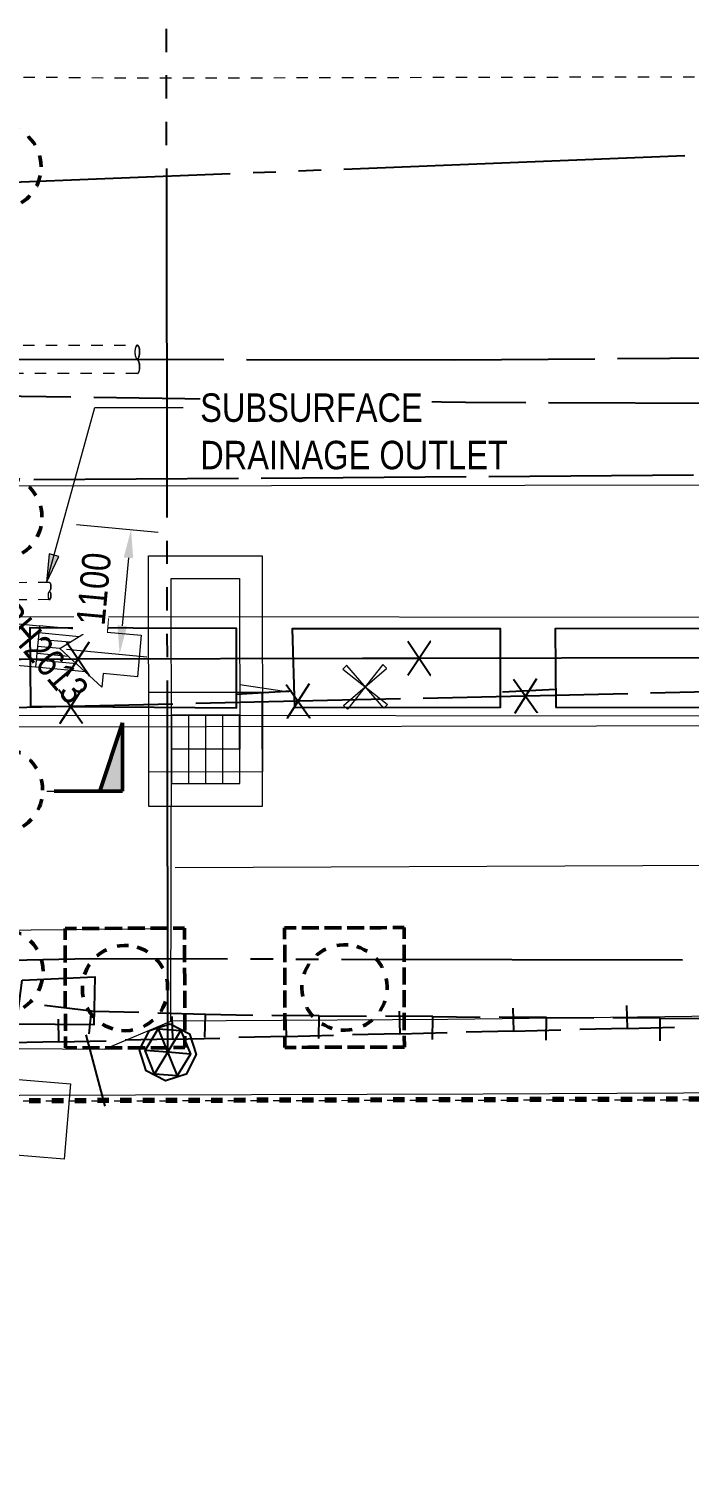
# Model space of a CAD drawing. Header units: metres. Extents: x 562 to 635, y 3 to 1699.
# Drawn here: x 584.98 to 590.79, y 1651.7 to 1664.36 of the extents above; entities that cross this region are included whole.
import ezdxf

# ---------------------------------------------------------------- set-up
doc = ezdxf.new("R2010")
doc.units = ezdxf.units.M
for name, pattern in [('Dot_Section Line', [0.02, 0, -0.02]), ('IMPORT-BDYS-Boundary _3_', [0.01, 0.009, -0.001]), ('IMPORT-BDYS-ProjBoundary', [0.008, 0.006, -0.002]), ('IMPORT-LNMK-LineCont _3_', [0.004, 0.001, -0.003]), ('JacobsDash', [0.0045, 0.003, -0.0015])]:
    doc.linetypes.add(name, pattern=pattern)
doc.layers.get('Defpoints').update_dxf_attribs({"color": 41})
for name, color, linetype, lineweight in [('D-BDGE', 7, 'Continuous', 13), ('D-BDGE-FNDN', 7, 'Continuous', 50), ('D-BDGE-FNDN-PILE-CAP', 7, 'Continuous', 50), ('D-BDGE-FNDN-PILE-CONC', 7, 'Continuous', 50), ('D-BDGE-LINE', 7, 'Continuous', 9), ('D-ENHA-ANNO-TEXT', 7, 'Continuous', 9), ('D-ENHA-GEN-LINE', 7, 'Continuous', 9), ('D-ENHA-TEXT', 7, 'Continuous', 9), ('D-ENHA-TEXT-DIMS', 7, 'Continuous', 9)]:
    doc.layers.add(name, color=color, linetype=linetype, lineweight=lineweight)
doc.styles.add('Arial Narrow_1', font='ARIALN.TTF', dxfattribs={"height": 0.25})
doc.dimstyles.new('Dimension_Standard_O__mm_', dxfattribs={"dimscale": 0.3048, "dimtxt": 0.255858, "dimasz": 0.82021, "dimexe": 0.787402, "dimexo": 0.492126, "dimgap": 0.492126, "dimtad": 1, "dimdec": 0, "dimlfac": 1000, "dimzin": 0, "dimdsep": 46, "dimtxsty": 'Arial Narrow_1', "dimsah": 1, "dimcen": 0.09, "dimaunit": 1, "dimadec": 4, "dimazin": 0, "dimtfac": 1, "dimtdec": 4, "dimtix": 1, "dimtmove": 0, "dimatfit": 3, "dimfxl": 1, "dimtvp": 1, "dimtfill": 1, "dimtolj": 1, "dimtzin": 0, "dimlwd": 18, "dimlwe": 18, "dimarcsym": 2})

# ---------------------------------------------------------------- blocks, each defined once
blk = doc.blocks.new('T2DPAA-T2D-PWA-GE-M2D-101001_Boreholes_rvt-1-DRG-2871023 - GENERAL ARRANGEMENT PLAN Copy 1')
at = {"layer": 'D-ENHA-GEN-LINE', "color": 8, "lineweight": 18, "true_color": 0x808080, "insert": (584.859, 1659.358), "char_height": 0.25, "width": 1.25063, "attachment_point": 1, "rotation": 310.2855, "style": 'Arial Narrow_1'}
blk.add_mtext('BH2613', dxfattribs=at)
blk = doc.blocks.new('T2DPAA-T2D-PWA-SU-M2D-000003_250_dwg-40806560-DRG-2871023 - GENERAL ARRANGEMENT PLAN Copy 1')
at = {"color": 253, "lineweight": 25, "true_color": 0xa3d0a3}
for p, q in [((32.999, 1572.843), (32.982, 1573.047)), ((33.033, 1572.435), (33.016, 1572.639)), ((33.067, 1572.028), (33.05, 1572.232)), ((33.34, 1568.766), (33.084, 1571.824)), ((33.374, 1568.359), (33.357, 1568.562)), ((33.409, 1567.951), (33.392, 1568.155)), ((33.443, 1567.543), (33.426, 1567.747)), ((33.732, 1564.083), (33.46, 1567.339))]:
    blk.add_line(p, q, dxfattribs=at)
at = {"color": 9, "lineweight": 25, "true_color": 0xd0d0a3}
for p, q in [((34.638, 1571.946), (37.616, 1572.311)), ((33.844, 1571.849), (34.042, 1571.873)), ((34.241, 1571.897), (34.439, 1571.922)), ((31.043, 1571.505), (33.645, 1571.824)), ((35.186, 1565.024), (38.176, 1565.264)), ((34.787, 1564.992), (34.986, 1565.008)), ((34.388, 1564.961), (34.588, 1564.977))]:
    blk.add_line(p, q, dxfattribs=at)
at = {"color": 151, "lineweight": 25, "true_color": 0xa3b9ff}
for p, q in [((38.966, 1570.643), (37.173, 1570.481)), ((33.722, 1570.188), (31.928, 1570.044)), ((38.394, 1570.187), (36.6, 1570.045)), ((34.406, 1569.887), (32.61, 1569.765)), ((32.41, 1569.751), (31.191, 1569.668)), ((36.129, 1569.359), (37.922, 1569.519)), ((34.137, 1569.18), (35.93, 1569.341)), ((32.145, 1569.002), (33.938, 1569.163))]:
    blk.add_line(p, q, dxfattribs=at)
at = {"color": 9, "lineweight": 25, "true_color": 0xd0a3d0}
for p, q in [((36.87, 1567.54), (36.405, 1567.48)), ((34.554, 1567.334), (34.071, 1567.266))]:
    blk.add_line(p, q, dxfattribs=at)
at = {"color": 41, "lineweight": 25, "true_color": 0xffd0a3}
for p, q in [((38.023, 1564.736), (37.607, 1564.705)), ((37.025, 1564.661), (36.61, 1564.63)), ((37.74, 1564.624), (38.154, 1564.668)), ((35.031, 1564.511), (34.616, 1564.48)), ((36.028, 1564.586), (35.613, 1564.555)), ((36.746, 1564.518), (37.16, 1564.562)), ((35.752, 1564.413), (36.166, 1564.457)), ((33.763, 1564.201), (34.177, 1564.245)), ((34.757, 1564.307), (35.171, 1564.351)), ((32.768, 1564.095), (33.183, 1564.139)), ((33.002, 1564.176), (33.219, 1563.564))]:
    blk.add_line(p, q, dxfattribs=at)
at = {"color": 253, "lineweight": 25, "true_color": 0xa3d9a3}
for p, q in [((33.632, 1564.282), (33.832, 1564.282)), ((33.632, 1563.882), (33.532, 1564.082))]:
    blk.add_line(p, q, dxfattribs=at)
at = {"color": 151, "lineweight": 25, "true_color": 0xa3b9ff, "flags": 128}
for points in [[(36.974, 1570.463), (35.747, 1570.352), (33.922, 1570.205)], [(36.4, 1570.029), (35.873, 1569.988), (34.605, 1569.901)]]:
    blk.add_lwpolyline(points, dxfattribs=at)
at = {"color": 21, "lineweight": 25, "true_color": 0xdea3a3, "flags": 128}
for points in [[(31.378, 1567.354), (32.164, 1567.421), (32.662, 1567.463), (35.153, 1567.674), (35.652, 1567.716), (38.143, 1567.927), (38.641, 1567.969), (41.132, 1568.18), (41.63, 1568.222), (44.121, 1568.433), (44.62, 1568.475), (47.111, 1568.686), (47.609, 1568.728), (47.678, 1568.734)], [(35.539, 1567.857), (35.762, 1567.577), (35.765, 1567.575)], [(35.564, 1567.558), (35.737, 1567.872), (35.739, 1567.874)], [(39.493, 1567.765), (38.598, 1567.671), (37.703, 1567.576)], [(32.549, 1567.604), (32.773, 1567.324), (32.775, 1567.322)], [(32.575, 1567.305), (32.748, 1567.619), (32.75, 1567.621)], [(37.504, 1567.555), (36.609, 1567.461), (35.714, 1567.367)], [(36.493, 1567.6), (36.723, 1567.325), (36.725, 1567.322)], [(36.694, 1567.621), (36.527, 1567.304), (36.525, 1567.301)], [(34.705, 1567.411), (34.538, 1567.094), (34.536, 1567.092)], [(35.515, 1567.346), (34.62, 1567.251), (33.725, 1567.157)], [(34.504, 1567.39), (34.734, 1567.115), (34.736, 1567.113)], [(32.515, 1567.18), (32.745, 1566.905), (32.747, 1566.903)], [(32.716, 1567.201), (32.549, 1566.885), (32.547, 1566.882)], [(33.526, 1567.136), (32.631, 1567.042), (31.736, 1566.947)]]:
    blk.add_lwpolyline(points, dxfattribs=at)
at = {"color": 254, "lineweight": 25, "true_color": 0xd0d0d0, "flags": 128}
for points in [[(36.884, 1567.383), (38.708, 1567.536), (38.652, 1568.224), (36.82, 1568.072)], [(34.592, 1567.195), (36.397, 1567.347), (36.342, 1568.033), (34.515, 1567.881)], [(32.278, 1567.016), (34.086, 1567.148), (34.029, 1567.845), (32.216, 1567.7)]]:
    blk.add_lwpolyline(points, close=True, dxfattribs=at)
at = {"color": 9, "lineweight": 25, "true_color": 0xd0d0a3, "flags": 128}
blk.add_lwpolyline([(31.592, 1564.703), (32.991, 1564.849), (34.189, 1564.945)], dxfattribs=at)
at = {"color": 41, "lineweight": 25, "true_color": 0xffd0a3, "flags": 128}
for points in [[(37.719, 1564.823), (37.74, 1564.626), (37.74, 1564.624), (37.326, 1564.58)], [(38.038, 1564.537), (38.023, 1564.735), (38.023, 1564.736), (38.438, 1564.768)], [(35.73, 1564.611), (35.751, 1564.414), (35.752, 1564.413), (35.337, 1564.368)], [(36.043, 1564.387), (36.028, 1564.585), (36.028, 1564.586), (36.444, 1564.617)], [(36.725, 1564.717), (36.746, 1564.52), (36.746, 1564.518), (36.332, 1564.474)], [(37.04, 1564.462), (37.026, 1564.66), (37.025, 1564.661), (37.441, 1564.692)], [(34.736, 1564.506), (34.757, 1564.308), (34.757, 1564.307), (34.343, 1564.263)], [(35.046, 1564.312), (35.031, 1564.51), (35.031, 1564.511), (35.447, 1564.542)], [(33.451, 1564.409), (33.06, 1564.388), (33.035, 1564.388), (32.619, 1564.402)], [(33.029, 1564.188), (33.035, 1564.387), (33.035, 1564.388)], [(33.742, 1564.4), (33.763, 1564.203), (33.763, 1564.201), (33.349, 1564.157)], [(34.45, 1564.467), (34.306, 1564.457), (34.034, 1564.441), (33.618, 1564.418)], [(34.045, 1564.242), (34.034, 1564.44), (34.034, 1564.441)], [(32.747, 1564.294), (32.768, 1564.097), (32.768, 1564.095), (32.354, 1564.051)]]:
    blk.add_lwpolyline(points, dxfattribs=at)
blk.add_lwpolyline([(32.403, 1564.609), (33.039, 1564.691), (33.065, 1564.268), (32.386, 1564.22)], close=True, dxfattribs=at)
at = {"color": 253, "lineweight": 25, "true_color": 0xa3d9a3, "flags": 128}
blk.add_lwpolyline([(33.732, 1564.332), (33.909, 1564.259), (33.982, 1564.082), (33.909, 1563.905), (33.732, 1563.832), (33.555, 1563.905), (33.482, 1564.082), (33.555, 1564.259)], close=True, dxfattribs=at)
blk.add_lwpolyline([(33.932, 1564.082), (33.732, 1564.082), (33.532, 1564.082), (33.632, 1564.282), (33.832, 1563.882), (33.632, 1563.882), (33.832, 1564.282), (33.932, 1564.082), (33.832, 1563.882)], dxfattribs=at)
blk = doc.blocks.new('T2DPAA-T2D-PWA-SU-M2D-000001_ExistingUtilities_rvt-1-DRG-2871023 - GENERAL ARRANGEMENT PLAN Copy 1')
at = {"color": 254, "lineweight": 25, "true_color": 0xd0d0d0, "rotation": 355.285451560958}
blk.add_blockref('T2DPAA-T2D-PWA-SU-M2D-000003_250_dwg-40806560-DRG-2871023 - GENERAL ARRANGEMENT PLAN Copy 1', (424.033, 99.349), dxfattribs=at)
blk = doc.blocks.new('T2DPAA-T2D-PWA-SU-M2D-000002_dwg-40815123-DRG-2871023 - GENERAL ARRANGEMENT PLAN Copy 1')
at = {"color": 254, "lineweight": 18, "true_color": 0xe1e1e1}
for p, q in [((51.734, 1545.576), (44.797, 1544.974)), ((44.757, 1544.432), (42.703, 1544.242))]:
    blk.add_line(p, q, dxfattribs=at)
at = {"color": 254, "linetype": 'IMPORT-LNMK-LineCont _3_', "lineweight": 18, "true_color": 0xe1e1e1, "flags": 128}
blk.add_lwpolyline([(42.098, 1551.733), (43.866, 1551.863), (52.696, 1552.612), (56.21, 1552.925), (58.388, 1553.119)], dxfattribs=at)
at = {"color": 254, "lineweight": 18, "true_color": 0xe1e1e1, "flags": 128}
for points in [[(42.387, 1548.145), (43.143, 1548.208), (49.804, 1548.766), (51.549, 1548.896), (53.799, 1549.103), (58.683, 1549.547)], [(42.48, 1546.998), (43.193, 1547.059), (49.965, 1547.61), (51.469, 1547.763), (53.926, 1547.984), (58.722, 1548.344), (58.782, 1548.349)], [(42.55, 1546.136), (43.237, 1546.192), (50, 1546.745), (51.468, 1547.454), (51.938, 1547.566), (53.975, 1547.719), (58.389, 1548.047), (58.717, 1548.084), (58.803, 1548.092)], [(42.558, 1546.032), (43.262, 1546.091), (50.093, 1546.666), (51.383, 1547.298), (52.024, 1547.254), (53.989, 1547.414), (58.398, 1547.745), (58.756, 1547.961), (58.813, 1547.967)], [(52.277, 1544.315), (47.295, 1543.844), (44.87, 1543.629), (44.669, 1546.133)], [(42.802, 1543.007), (43.235, 1543.007), (43.235, 1544.341), (42.835, 1544.341), (42.835, 1543.007), (44.035, 1543.007), (44.035, 1542.341), (42.035, 1542.341)], [(42.58, 1542.784), (47.657, 1543.218), (52.339, 1543.627), (52.447, 1543.581)], [(42.786, 1543.208), (43.562, 1543.279), (44.309, 1543.334), (44.87, 1543.629)]]:
    blk.add_lwpolyline(points, dxfattribs=at)
blk = doc.blocks.new('T2DPAA-T2D-PWA-SU-M2D-000001_dwg-40815111-DRG-2871023 - GENERAL ARRANGEMENT PLAN Copy 1')
at = {"color": 254, "linetype": 'IMPORT-BDYS-Boundary _3_', "lineweight": 18, "true_color": 0xe1e1e1, "flags": 128}
blk.add_lwpolyline([(121.343, 1636.113), (121.069, 1639.337), (137.329, 1640.71)], dxfattribs=at)
blk = doc.blocks.new('T2DPAA-T2D-PWA-GN-XRF-000103_dwg-40807629-DRG-2871023 - GENERAL ARRANGEMENT PLAN Copy 1')
at = {"color": 201, "linetype": 'IMPORT-BDYS-ProjBoundary', "lineweight": 70, "true_color": 0xe088ff, "flags": 128}
blk.add_lwpolyline([(345.038, 1489.773), (328.778, 1488.393), (322.042, 1487.824), (322.223, 1485.695), (310.937, 1484.742)], dxfattribs=at)
blk = doc.blocks.new('T2DPAA-T2D-PWA-SU-M2D-000100_Survey_rvt-1-DRG-2871023 - GENERAL ARRANGEMENT PLAN Copy 1')
at = {"color": 254, "lineweight": 18, "true_color": 0xe1e1e1, "rotation": 355.285451560958}
for name, p in [('T2DPAA-T2D-PWA-SU-M2D-000002_dwg-40815123-DRG-2871023 - GENERAL ARRANGEMENT PLAN Copy 1', (414.642, 120.923)), ('T2DPAA-T2D-PWA-GN-XRF-000103_dwg-40807629-DRG-2871023 - GENERAL ARRANGEMENT PLAN Copy 1', (134.17, 198.604)), ('T2DPAA-T2D-PWA-SU-M2D-000001_dwg-40815111-DRG-2871023 - GENERAL ARRANGEMENT PLAN Copy 1', (328.77, 31.098))]:
    blk.add_blockref(name, p, dxfattribs=at)
blk = doc.blocks.new('T2DPAA-T2D-C3S-SD-M2D-100010_250_dwg-40816791-DRG-2871023 - GENERAL ARRANGEMENT PLAN Copy 1')
at = {"lineweight": 18}
for p, q in [((284.655, -132.779), (284.212, -132.775)), ((284.492, -132.897), (284.211, -132.895)), ((284.57, -132.842), (284.212, -132.838)), ((284.491, -133.024), (284.21, -133.021)), ((284.568, -133.081), (284.209, -133.077)), ((284.652, -133.145), (284.209, -133.141)), ((286.446, -133.177), (286.01, -133.148)), ((285.881, -133.425), (285.931, -134.023)), ((285.582, -133.451), (285.632, -134.048)), ((285.732, -133.438), (285.782, -134.036))]:
    blk.add_line(p, q, dxfattribs=at)
at = {"lineweight": 18, "flags": 128}
for points in [[(285.277, -133.977), (285.118, -132.084), (286.114, -132), (286.273, -133.893)], [(285.459, -133.761), (285.334, -132.266), (285.932, -132.216), (286.057, -133.711)], [(285.217, -133.28), (285.3, -134.277), (286.297, -134.193), (286.213, -133.197)], [(285.433, -133.463), (285.483, -134.061), (286.081, -134.011), (286.031, -133.413)]]:
    blk.add_lwpolyline(points, close=True, dxfattribs=at)
for points in [[(283.507, -132.951), (283.911, -132.653), (283.91, -132.772), (284.212, -132.775), (284.209, -133.141), (283.906, -133.138), (283.905, -133.257), (283.507, -132.951), (283.311, -132.949)], [(284.407, -132.96), (284.811, -132.661), (284.81, -132.781), (285.112, -132.784), (285.109, -133.15), (284.806, -133.147), (284.805, -133.266), (284.407, -132.96), (284.21, -132.958)]]:
    blk.add_lwpolyline(points, dxfattribs=at)
blk = doc.blocks.new('T2DPAA-T2D-C3S-SD-XRF-100099_250_dwg-40820996-DRG-2871023 - GENERAL ARRANGEMENT PLAN Copy 1')
at = {"lineweight": 18}
blk.add_line((145.547, 3174.827), (145.547, 3174.827), dxfattribs=at)
at = {"lineweight": 18, "flags": 128}
for points in [[(145.756, 3174.689), (145.726, 3174.653), (145.372, 3175), (145.368, 3175.002), (145.339, 3174.966), (145.752, 3174.692)], [(145.409, 3174.619), (145.372, 3174.649), (145.72, 3175.003), (145.722, 3175.006), (145.686, 3175.036), (145.412, 3174.622)]]:
    blk.add_lwpolyline(points, close=True, dxfattribs=at)
blk = doc.blocks.new('T2DPAA-T2D-PWC-SD-M2D-100001_ProposedDrainage_rvt-1-DRG-2871023 - GENERAL ARRANGEMENT PLAN Copy 1')
at = {"lineweight": 18, "rotation": 355.285451560958}
for name, p in [('T2DPAA-T2D-C3S-SD-M2D-100010_250_dwg-40816791-DRG-2871023 - GENERAL ARRANGEMENT PLAN Copy 1', (312.739, 1814.801)), ('T2DPAA-T2D-C3S-SD-XRF-100099_250_dwg-40820996-DRG-2871023 - GENERAL ARRANGEMENT PLAN Copy 1', (181.942, -1493.544))]:
    blk.add_blockref(name, p, dxfattribs=at)
blk = doc.blocks.new('01_SFO_FRP_Pile_CastInPlace_CS - CAST-IN-PLACE PILE - 0750-7668704-DRG-2871023 - GENERAL ARRANGEMENT PLAN Copy 1')
at = {"layer": 'D-BDGE-FNDN-PILE-CONC', "linetype": 'JacobsDash'}
for start, end in [(90, 270), (90, 270), (270, 90), (270, 90)]:
    blk.add_arc((0, 0), 0.375, start, end, dxfattribs=at)
blk = doc.blocks.new('SC_DET_BREAK LINE - Pipe Break-6073510-DRG-2871023 - GENERAL ARRANGEMENT PLAN Copy 1')
at = {"layer": 'D-BDGE-LINE', "color": 174, "lineweight": 13, "true_color": 0x0000a0}
for p, q in [((0.134, 0.007), (0.125, 0)), ((0.125, 0), (0.134, 0.007)), ((0.125, 0), (0.116, -0.007)), ((0.125, 0), (0.116, -0.007)), ((0.125, 0), (0.134, -0.007)), ((0.134, -0.007), (0.125, 0)), ((0.125, 0), (0.134, -0.007))]:
    blk.add_line(p, q, dxfattribs=at)
for centre, start_param, end_param in [((0.06, 0), 3.141593, 5.961804), ((0.19, 0), 3.462974, 9.103397)]:
    blk.add_ellipse(centre, major_axis=(0.0595, 0), ratio=0.349427, start_param=start_param, end_param=end_param, dxfattribs=at)
for points, knots in [([(0.116, -0.007), (0.115, -0.008), (0.112, -0.01), (0.106, -0.013), (0.099, -0.016), (0.088, -0.019), (0.071, -0.021), (0.05, -0.021), (0.026, -0.018), (0.01, -0.012), (0.001, -0.005), (0, -0.002), (0, 0)], [0, 0, 0, 0, 0.0625, 0.125, 0.1875, 0.25, 0.375, 0.5, 0.625, 0.8125, 0.90625, 1, 1, 1, 1]), ([(0.134, -0.007), (0.136, -0.008), (0.139, -0.011), (0.148, -0.015), (0.159, -0.018), (0.176, -0.021), (0.2, -0.021), (0.227, -0.017), (0.242, -0.011), (0.249, -0.005), (0.251, 0), (0.249, 0.005), (0.244, 0.01), (0.236, 0.014), (0.226, 0.017), (0.214, 0.019), (0.2, 0.021), (0.186, 0.021), (0.172, 0.02), (0.159, 0.018), (0.148, 0.015), (0.139, 0.011), (0.136, 0.008), (0.134, 0.007)], [0, 0, 0, 0, 0.041667, 0.083333, 0.125, 0.166667, 0.25, 0.333333, 0.416667, 0.458333, 0.5, 0.541667, 0.583333, 0.625, 0.666667, 0.708333, 0.75, 0.791667, 0.833333, 0.875, 0.916667, 0.958333, 1, 1, 1, 1]), ([(0.25, 0), (0.25, -0.001), (0.249, -0.004), (0.247, -0.007), (0.242, -0.011), (0.236, -0.014), (0.229, -0.016), (0.217, -0.019), (0.2, -0.021), (0.179, -0.021), (0.159, -0.018), (0.146, -0.014), (0.138, -0.01), (0.135, -0.008), (0.134, -0.007)], [0, 0, 0, 0, 0.0625, 0.125, 0.1875, 0.25, 0.3125, 0.375, 0.5, 0.625, 0.75, 0.875, 0.9375, 1, 1, 1, 1])]:
    blk.add_open_spline(points, degree=3, knots=knots, dxfattribs=at)
blk = doc.blocks.new('SC_DET_BREAK LINE - Pipe Break-7413569-DRG-2871023 - GENERAL ARRANGEMENT PLAN Copy 1')
at = {"layer": 'D-BDGE-LINE', "color": 143, "lineweight": 13, "true_color": 0x78aac8}
for p, q in [((0.07, 0.004), (0.075, 0)), ((0.075, 0), (0.07, 0.004)), ((0.08, 0.004), (0.075, 0)), ((0.075, 0), (0.08, 0.004)), ((0.075, 0), (0.08, 0.004)), ((0.075, 0), (0.08, -0.004)), ((0.075, 0), (0.08, -0.004))]:
    blk.add_line(p, q, dxfattribs=at)
for centre, major_axis, end_param in [((0.036, 0), (-0.0357, 0), 6.283185), ((0.114, 0), (0.0357, 0), 9.103397)]:
    blk.add_ellipse(centre, major_axis=major_axis, ratio=0.349427, start_param=3.462974, end_param=end_param, dxfattribs=at)
for points, knots in [([(0, 0), (0, 0.001), (0, 0.002), (0.002, 0.004), (0.005, 0.006), (0.008, 0.008), (0.013, 0.01), (0.02, 0.011), (0.034, 0.013), (0.051, 0.012), (0.064, 0.008), (0.068, 0.005), (0.07, 0.004)], [0, 0, 0, 0, 0.0625, 0.125, 0.1875, 0.25, 0.3125, 0.375, 0.5, 0.75, 0.875, 1, 1, 1, 1]), ([(0.08, -0.004), (0.081, -0.005), (0.084, -0.007), (0.089, -0.009), (0.096, -0.011), (0.106, -0.012), (0.12, -0.013), (0.136, -0.01), (0.145, -0.007), (0.149, -0.003), (0.15, 0), (0.149, 0.003), (0.146, 0.006), (0.142, 0.008), (0.136, 0.01), (0.128, 0.012), (0.12, 0.012), (0.112, 0.013), (0.101, 0.012), (0.091, 0.01), (0.084, 0.007), (0.081, 0.005), (0.08, 0.004)], [0, 0, 0, 0, 0.041667, 0.083333, 0.125, 0.166667, 0.25, 0.333333, 0.416667, 0.458333, 0.5, 0.541667, 0.583333, 0.625, 0.666667, 0.708333, 0.75, 0.791667, 0.833333, 0.916667, 0.958333, 1, 1, 1, 1]), ([(0.08, 0.004), (0.081, 0.005), (0.083, 0.006), (0.086, 0.008), (0.091, 0.009), (0.097, 0.011), (0.107, 0.013), (0.12, 0.013), (0.134, 0.011), (0.144, 0.007), (0.149, 0.003), (0.15, 0.001), (0.15, 0)], [0, 0, 0, 0, 0.0625, 0.125, 0.1875, 0.25, 0.375, 0.5, 0.625, 0.8125, 0.90625, 1, 1, 1, 1])]:
    blk.add_open_spline(points, degree=3, knots=knots, dxfattribs=at)
blk = doc.blocks.new('Section - sectionTail-4870194-DRG-2871023 - GENERAL ARRANGEMENT PLAN Copy 1')
at = {"layer": 'D-ENHA-ANNO-TEXT'}
blk.add_hatch(color=256, dxfattribs=at).paths.add_polyline_path([(-0.006, 0.006), (-0.004, 0), (-0.006, 0)])
at = {"layer": 'D-ENHA-ANNO-TEXT', "lineweight": 50}
for p, q in [((-0.006, 0.006), (-0.006, 0)), ((-0.004, 0), (-0.006, 0.006)), ((-0.006, 0), (-0.004, 0)), ((-0.006, 0), (0, 0))]:
    blk.add_line(p, q, dxfattribs=at)
blk = doc.blocks.new('DIMBLOCK6-DRG-2871023 - GENERAL ARRANGEMENT PLAN Copy 1')
at = {"layer": 'D-ENHA-TEXT-DIMS', "color": 0, "lineweight": 18, "transparency": 16777216}
for p, q in [((585.403, 1660.006), (586.122, 1659.939)), ((585.86, 1659.713), (585.805, 1659.115)), ((585.316, 1658.91), (586.021, 1658.844))]:
    blk.add_line(p, q, dxfattribs=at)
at = {"layer": 'D-ENHA-TEXT-DIMS', "color": 0, "transparency": 16777216}
for points in [[(585.818, 1659.716), (585.901, 1659.709), (585.883, 1659.962)], [(585.763, 1659.119), (585.846, 1659.112), (585.782, 1658.867)]]:
    blk.add_solid(points, dxfattribs=at)
at = {"layer": 'Defpoints', "color": 0, "transparency": 16777216}
for p in [(585.254, 1660.02), (585.167, 1658.923), (585.782, 1658.867)]:
    blk.add_point(p, dxfattribs=at)
at = {"layer": 'D-ENHA-TEXT-DIMS', "color": 0, "lineweight": 18, "transparency": 16777216, "insert": (585.556, 1659.44), "char_height": 0.25, "width": 0.76026, "attachment_point": 5, "rotation": 84.7201, "style": 'Arial Narrow_1', "bg_fill": 3, "box_fill_scale": 1.1, "bg_fill_color": 256, "bg_fill_true_color": 13158600, "bg_fill_transparency": 0}
blk.add_mtext('\\A1;1100', dxfattribs=at)

msp = doc.modelspace()

# ---------------------------------------------------------------- hatches: boundary and pattern name
at = {"layer": 'D-ENHA-TEXT'}
msp.add_hatch(color=256, dxfattribs=at).paths.add_polyline_path([(585.1378, 1659.4955), (585.247, 1659.7246), (585.162, 1659.7482)])

# ---------------------------------------------------------------- linework, layer by layer
at = {"layer": 'D-BDGE', "color": 164, "linetype": 'JacobsDash', "lineweight": 9, "true_color": 0x002699}
for p, q in [((584.133, 1661.5814), (585.9373, 1661.5814)), ((585.9373, 1661.3314), (584.1326, 1661.3314))]:
    msp.add_line(p, q, dxfattribs=at)
at = {"layer": 'D-BDGE', "color": 143, "linetype": 'JacobsDash', "lineweight": 18, "true_color": 0x78aac8}
for p, q in [((585.1655, 1659.495), (584.1295, 1659.4922)), ((585.1655, 1659.345), (584.1292, 1659.3422))]:
    msp.add_line(p, q, dxfattribs=at)
at = {"layer": 'D-BDGE-FNDN-PILE-CAP', "linetype": 'JacobsDash'}
for p, q in [((586.353, 1656.4578), (585.303, 1656.4552)), ((585.303, 1656.4552), (586.353, 1656.4578)), ((585.303, 1656.4552), (586.353, 1656.4578)), ((585.303, 1656.4552), (586.353, 1656.4578)), ((585.303, 1656.4552), (585.3056, 1655.4052)), ((585.3056, 1655.4052), (585.303, 1656.4552)), ((585.3056, 1655.4052), (585.303, 1656.4552)), ((585.3056, 1655.4052), (585.303, 1656.4552)), ((586.3556, 1655.4078), (586.353, 1656.4578)), ((586.353, 1656.4578), (586.3556, 1655.4078)), ((586.353, 1656.4578), (586.3556, 1655.4078)), ((586.353, 1656.4578), (586.3556, 1655.4078)), ((588.2828, 1656.4626), (587.2328, 1656.46)), ((587.2328, 1656.46), (588.2828, 1656.4626)), ((587.2328, 1656.46), (588.2828, 1656.4626)), ((587.2328, 1656.46), (588.2828, 1656.4626)), ((587.2328, 1656.46), (587.2354, 1655.41)), ((587.2354, 1655.41), (587.2328, 1656.46)), ((587.2354, 1655.41), (587.2328, 1656.46)), ((587.2354, 1655.41), (587.2328, 1656.46)), ((588.2854, 1655.4126), (588.2828, 1656.4626)), ((588.2828, 1656.4626), (588.2854, 1655.4126)), ((588.2828, 1656.4626), (588.2854, 1655.4126)), ((588.2828, 1656.4626), (588.2854, 1655.4126)), ((585.3056, 1655.4052), (586.3556, 1655.4078)), ((586.3556, 1655.4078), (585.3056, 1655.4052)), ((586.3556, 1655.4078), (585.3056, 1655.4052)), ((586.3556, 1655.4078), (585.3056, 1655.4052)), ((587.2354, 1655.41), (588.2854, 1655.4126)), ((588.2854, 1655.4126), (587.2354, 1655.41)), ((588.2854, 1655.4126), (587.2354, 1655.41)), ((588.2854, 1655.4126), (587.2354, 1655.41))]:
    msp.add_line(p, q, dxfattribs=at)
at = {"layer": 'D-BDGE-FNDN-PILE-CONC', "linetype": 'JacobsDash'}
for centre, start, end in [((585.8293, 1655.9315), 85.28545, 265.28545), ((585.8293, 1655.9315), 85.28545, 265.28545), ((585.8293, 1655.9315), 265.28545, 85.28545), ((585.8293, 1655.9315), 265.28545, 85.28545), ((587.7592, 1655.9363), 85.28545, 265.28545), ((587.7592, 1655.9363), 85.28545, 265.28545), ((587.7592, 1655.9363), 265.28545, 85.28545), ((587.7592, 1655.9363), 265.28545, 85.28545)]:
    msp.add_arc(centre, 0.375, start, end, dxfattribs=at)
at = {"layer": 'D-ENHA-ANNO-TEXT', "color": 7, "linetype": 'Dot_Section Line', "true_color": 0xffffff}
msp.add_line((585.1417, 1657.6627), (585.207, 1657.6627), dxfattribs=at)
at = {"layer": 'D-ENHA-TEXT'}
for p, q in [((585.1378, 1659.4955), (585.5634, 1661.0327)), ((585.5634, 1661.0327), (586.3407, 1661.0327)), ((585.162, 1659.7482), (585.1378, 1659.4955)), ((585.1378, 1659.4955), (585.247, 1659.7246)), ((585.247, 1659.7246), (585.162, 1659.7482))]:
    msp.add_line(p, q, dxfattribs=at)

# ---------------------------------------------------------------- block references
at = {"color": 254, "lineweight": 5, "true_color": 0xe1e1e1}
msp.add_blockref('T2DPAA-T2D-PWA-SU-M2D-000100_Survey_rvt-1-DRG-2871023 - GENERAL ARRANGEMENT PLAN Copy 1', (0, 0), dxfattribs=at)
at = {"lineweight": 5}
for name in ['T2DPAA-T2D-PWA-SU-M2D-000001_ExistingUtilities_rvt-1-DRG-2871023 - GENERAL ARRANGEMENT PLAN Copy 1', 'T2DPAA-T2D-PWC-SD-M2D-100001_ProposedDrainage_rvt-1-DRG-2871023 - GENERAL ARRANGEMENT PLAN Copy 1', 'T2DPAA-T2D-PWA-GE-M2D-101001_Boreholes_rvt-1-DRG-2871023 - GENERAL ARRANGEMENT PLAN Copy 1']:
    msp.add_blockref(name, (0, 0), dxfattribs=at)
at = {"layer": 'D-BDGE-FNDN', "linetype": 'JacobsDash'}
for p, rotation in [((584.7165, 1663.1485), 90.14113475357769), ((584.7241, 1660.0686), 90.14113475357709), ((584.73, 1657.6686), 270.1411347535729), ((584.7353, 1656.0782), 90.14113475357432)]:
    msp.add_blockref('01_SFO_FRP_Pile_CastInPlace_CS - CAST-IN-PLACE PILE - 0750-7668704-DRG-2871023 - GENERAL ARRANGEMENT PLAN Copy 1', p, dxfattribs=dict(at, rotation=rotation))
at = {"layer": 'D-BDGE-LINE', "color": 174, "true_color": 0x0000a0, "rotation": 89.99999999998438}
msp.add_blockref('SC_DET_BREAK LINE - Pipe Break-6073510-DRG-2871023 - GENERAL ARRANGEMENT PLAN Copy 1', (585.9373, 1661.3314), dxfattribs=at)
at = {"layer": 'D-BDGE-LINE', "color": 143, "true_color": 0x78aac8, "rotation": 269.9999999999878}
msp.add_blockref('SC_DET_BREAK LINE - Pipe Break-7413569-DRG-2871023 - GENERAL ARRANGEMENT PLAN Copy 1', (585.1655, 1659.495), dxfattribs=at)
at = {"layer": 'D-ENHA-ANNO-TEXT', "lineweight": 50, "extrusion": (0, 0, -1), "xscale": 99.99999999999996, "yscale": 99.99999999999996, "zscale": 99.99999999999996}
msp.add_blockref('Section - sectionTail-4870194-DRG-2871023 - GENERAL ARRANGEMENT PLAN Copy 1', (-585.207, 1657.6627), dxfattribs=at)

# ---------------------------------------------------------------- next in the draw order: texts
at = {"layer": 'D-ENHA-TEXT', "char_height": 0.25, "attachment_point": 1, "style": 'Arial Narrow_1', "bg_fill": 3, "box_fill_scale": 1, "bg_fill_color": 256, "bg_fill_true_color": 13158600, "bg_fill_transparency": 0}
for s, insert in [('SUBSURFACE ', (586.4907, 1661.1577)), ('DRAINAGE OUTLET', (586.4907, 1660.741))]:
    msp.add_mtext(s, dxfattribs=dict(at, insert=insert))

# ---------------------------------------------------------------- next in the draw order: dimensions: what is measured, and where the dimension line sits
at = {"layer": 'D-ENHA-TEXT-DIMS', "lineweight": 18}
dim = msp.add_linear_dim(base=(585.7816, 1658.8665), p1=(585.2536, 1660.0197), p2=(585.1669, 1658.9233), angle=84.72007, dimstyle='Dimension_Standard_O__mm_', override={"dimpost": '<>', "dimfxl": 1.099803}, dxfattribs=at)
dim.commit()
dim.dimension.update_dxf_attribs({"geometry": 'DIMBLOCK6-DRG-2871023 - GENERAL ARRANGEMENT PLAN Copy 1', "text_midpoint": (585.5557, 1659.4396)})

doc.saveas('drawing.dxf')
